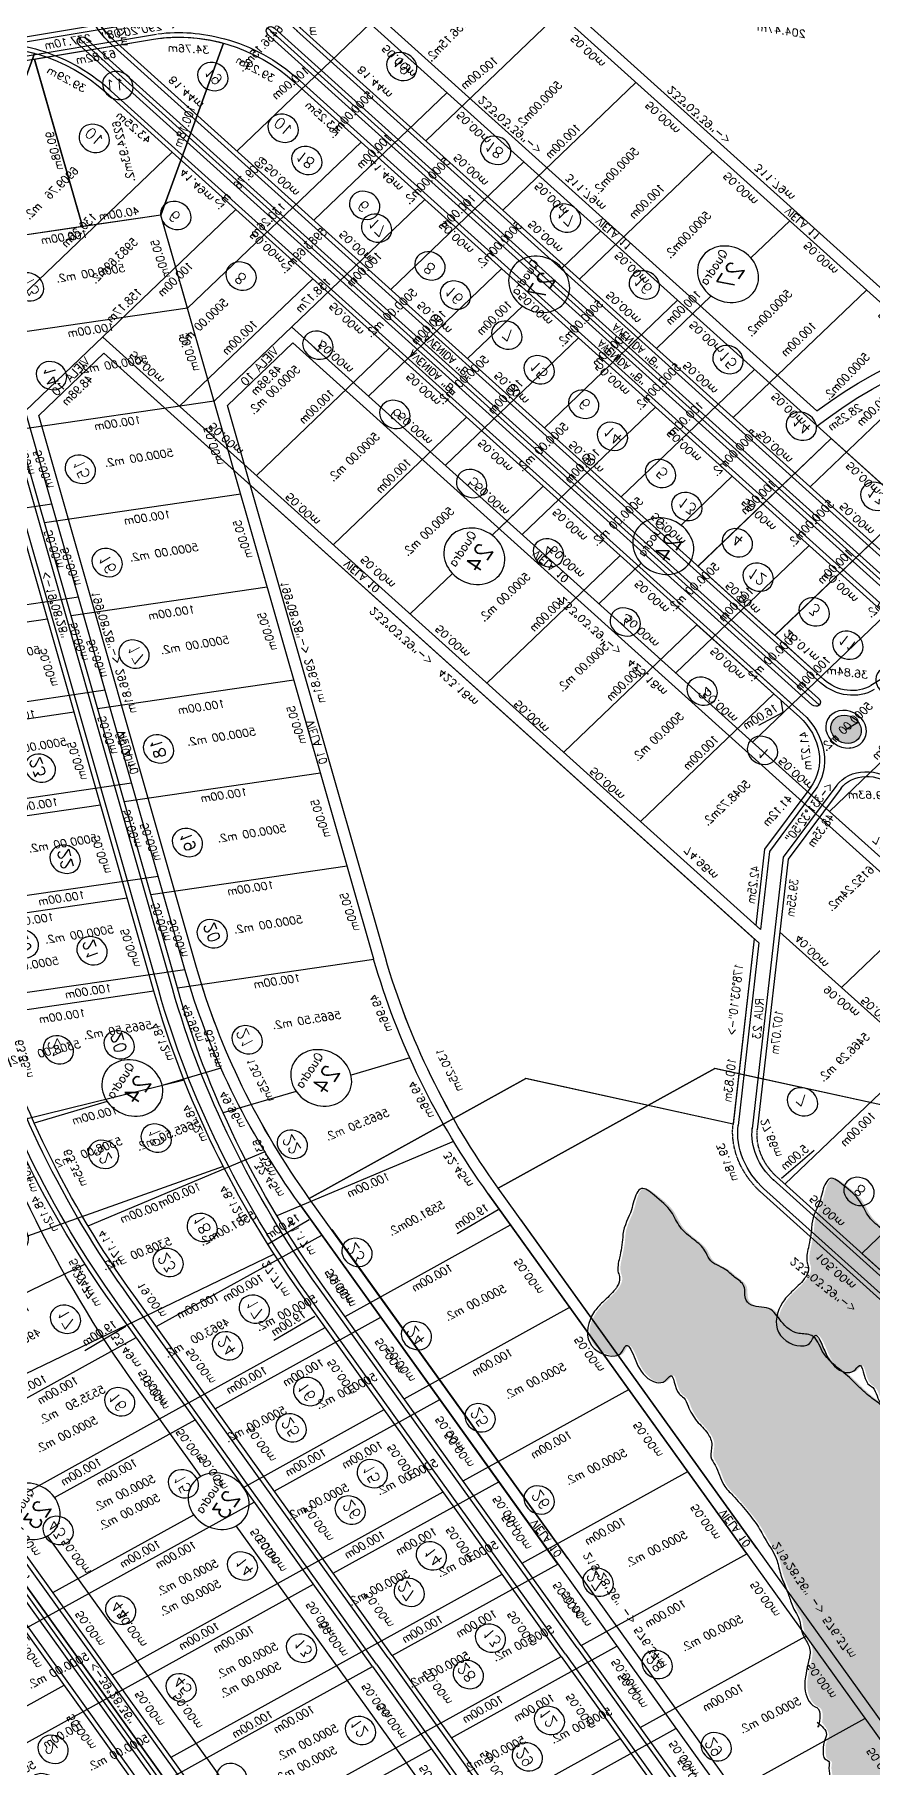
# Model space of a CAD drawing. Extents: x -23785941 to 8798891, y -8418521 to 21897894.
# Drawn here: x 3218542 to 3329127, y 4575804 to 4804514 of the extents above; entities that cross this region are included whole.
import ezdxf
from ezdxf.enums import TextEntityAlignment as Align

# ---------------------------------------------------------------- set-up
doc = ezdxf.new("R2010")
doc.units = 0
doc.header["$MEASUREMENT"] = 0
doc.header["$PDMODE"] = 34
doc.header["$PDSIZE"] = 1
doc.linetypes.add('DASHED', pattern=[0.75, 0.5, -0.25])
doc.layers.get('0').update_dxf_attribs({"linetype": 'CONTINUOUS'})
for name, color, linetype in [('CALCADA', 3, 'CONTINUOUS'), ('REG60_100', 2, 'CONTINUOUS'), ('RUA', 1, 'CONTINUOUS'), ('VIEWPORT', 7, 'CONTINUOUS')]:
    doc.layers.add(name, color=color, linetype=linetype)
doc.styles.add('1_5MM', font='romans.shx', dxfattribs={"height": 6})
doc.styles.add('1MM', font='romans.shx', dxfattribs={"height": 4})
doc.styles.add('2MM', font='romans.shx', dxfattribs={"height": 8})

# ---------------------------------------------------------------- blocks, each defined once
blk = doc.blocks.new('A$C3D774E76')
blk.add_hatch(color=85).paths.add_polyline_path([(-23866.5, -2946.41, 1), (-23871.75, -2960.46, 1)])
h = blk.add_hatch(color=140)
edge = h.paths.add_edge_path()
edge.add_spline(control_points=[(-23379.76, -3163.38), (-23379.13, -3165.01), (-23375.78, -3170.35), (-23370.86, -3168.96), (-23366.89, -3171.25), (-23362.95, -3173.17), (-23363.7, -3176.5), (-23359.79, -3177.06), (-23357.28, -3179.55), (-23352.83, -3180.96), (-23348.27, -3182.25), (-23344.46, -3186.03), (-23339.51, -3188.61), (-23334.05, -3191.31), (-23328.89, -3195.52), (-23329.58, -3201.26), (-23329.99, -3206.04), (-23330, -3212.72), (-23327.43, -3218.42), (-23324.77, -3224.02), (-23327.46, -3231.36), (-23340.28, -3236.9), (-23331.74, -3240.48), (-23330.07, -3248.6), (-23336.08, -3257.01), (-23338.14, -3267.91), (-23348.61, -3270.96), (-23345.5, -3278.33), (-23347.45, -3283.39), (-23350.28, -3289.03), (-23356.52, -3290.55), (-23357.7, -3297.54), (-23365.22, -3296.6), (-23369.94, -3293.51), (-23377.46, -3296.96), (-23379.96, -3306.52), (-23390.43, -3302.85), (-23399.06, -3300.64), (-23412.41, -3301.87), (-23425.28, -3300.3), (-23438.02, -3296.5), (-23450.37, -3297.79), (-23458.27, -3290.95), (-23467, -3284.59), (-23464.91, -3276.08), (-23463.04, -3270.12), (-23459.79, -3266.65), (-23457.38, -3258.68), (-23465.8, -3257.46), (-23463.39, -3249.06), (-23459.39, -3242.7), (-23466.47, -3237.71), (-23465.93, -3229.96), (-23468.51, -3223.68), (-23471.66, -3217.26), (-23478.88, -3214.45), (-23480.76, -3206.61), (-23487.88, -3199.12), (-23494.78, -3191.07), (-23499.51, -3181.82), (-23507.63, -3179.23), (-23508.36, -3169.18), (-23517.01, -3163.88), (-23516.35, -3155.35), (-23520.31, -3149.35), (-23526.54, -3143.4), (-23534.86, -3142.58), (-23544.06, -3139.27), (-23544.87, -3130.73), (-23548.82, -3124.4), (-23550.38, -3117.3), (-23551.37, -3110.77), (-23553.87, -3103.83), (-23556.95, -3094.5), (-23558.51, -3083.54), (-23568.24, -3075.36), (-23562.17, -3067.2), (-23564.42, -3058.53), (-23570.68, -3049.91), (-23564.38, -3043.19), (-23567.22, -3036.86), (-23573.93, -3035.97), (-23574.7, -3028.57), (-23577.11, -3022.14), (-23575.48, -3014.68), (-23581.31, -3009.79), (-23582.92, -3002.6), (-23584.6, -2994.16), (-23592.02, -2986.77), (-23593.88, -2978.65), (-23596.22, -2967.41), (-23586.99, -2968.71), (-23578.84, -2970.71), (-23571.39, -2970.11), (-23562.97, -2973.46), (-23556.29, -2975.3), (-23548.74, -2976.82), (-23545.05, -2980.69), (-23541.67, -2981.01), (-23536.2, -2980.38), (-23529.97, -2978.24), (-23519.32, -2975.67), (-23503.83, -2977.91), (-23503.38, -2993.15), (-23509.08, -2998.03), (-23517.46, -2996.19), (-23510.44, -3003.9), (-23505.48, -3008.78), (-23501.69, -3016.82), (-23506.15, -3022.58), (-23514.82, -3023.07), (-23503.51, -3028.45), (-23503.7, -3034.49), (-23499.17, -3038.36), (-23494.98, -3044.11), (-23492.8, -3051.57), (-23487.85, -3056.96), (-23481.31, -3057.27), (-23477.67, -3064.24), (-23471.04, -3068.4), (-23467.97, -3077.53), (-23464.24, -3085.19), (-23460.14, -3093.55), (-23454.23, -3100.74), (-23449.6, -3108.7), (-23442.11, -3113.5), (-23437.23, -3118.94), (-23432.02, -3123.79), (-23428.03, -3127.55), (-23425.25, -3132.23), (-23421.16, -3134.27), (-23416.99, -3138), (-23413.92, -3143.67), (-23406.82, -3145.2), (-23399.78, -3146.83), (-23391.86, -3149.14), (-23385.91, -3155.03), (-23386.63, -3161.01), (-23382.15, -3162.73), (-23379.76, -3163.38)], knot_values=[2.827558, 2.827558, 2.827558, 2.827558, 7.472447, 11.603699, 18.085095, 20.647327, 23.570406, 25.190742, 30.919643, 34.160341, 39.021401, 44.919988, 49.848226, 55.577127, 63.920291, 66.484452, 72.387845, 78.562948, 86.036527, 91.227192, 96.092865, 109.192449, 112.533069, 118.864332, 131.02854, 142.496908, 150.145328, 155.584279, 162.12227, 166.257204, 173.905639, 178.838302, 183.201793, 193.058242, 194.204546, 207.625867, 212.554105, 224.011914, 235.297733, 252.000847, 262.657276, 275.235361, 286.835798, 293.006819, 305.827801, 308.260662, 311.604107, 320.849756, 323.280299, 333.537111, 337.591847, 344.563473, 353.332681, 359.663905, 364.853496, 374.3374, 380.068936, 387.714183, 404.809251, 412.454497, 417.382735, 428.287169, 437.737739, 444.274297, 451.746777, 458.669715, 469.233164, 476.569697, 485.186635, 492.064492, 499.038307, 506.686741, 511.877407, 521.120312, 536.067453, 545.308179, 551.795776, 561.954738, 570.571675, 580.336739, 582.629328, 590.099117, 596.430341, 602.276484, 611.341413, 616.066711, 623.54029, 632.783195, 641.549173, 653.070476, 659.998424, 667.978984, 672.90723, 687.057012, 688.677374, 700.048758, 708.150516, 710.712748, 715.640986, 717.452921, 727.345493, 734.990712, 751.214483, 765.070361, 767.993383, 773.429257, 781.53381, 785.157703, 797.317768, 801.684273, 805.736549, 815.890242, 818.813264, 823.538562, 832.30454, 840.328665, 846.499686, 852.981083, 857.706381, 868.578083, 875.455958, 885.772708, 894.388564, 903.154514, 913.720814, 921.40755, 929.38811, 935.559111, 942.80692, 945.728915, 951.627513, 955.991004, 962.524396, 969.815947, 976.347878, 984.449637, 995.015909, 996.828927, 1001.915284, 1001.915284, 1001.915284, 1001.915284], degree=3, periodic=0)
h = blk.add_hatch(color=140)
edge = h.paths.add_edge_path()
edge.add_spline(control_points=[(-23341.99, -3225.8), (-23343.74, -3224.77), (-23349.14, -3213.39), (-23349.19, -3206.21), (-23345.91, -3201.49), (-23349.62, -3197.77), (-23353.42, -3197.66), (-23356.94, -3194.29), (-23360.96, -3191.62), (-23362.34, -3186.04), (-23366.83, -3186.22), (-23372, -3186.21), (-23377.32, -3186.41), (-23381.1, -3181.15), (-23382.59, -3175.53), (-23386.57, -3175.47), (-23388.41, -3175.63)], knot_values=[3.596335, 3.596335, 3.596335, 3.596335, 16.828506, 18.93312, 26.776737, 29.75438, 32.64939, 37.711686, 43.667351, 46.805419, 53.279059, 53.981374, 62.524089, 67.017731, 72.674988, 77.720721, 77.720721, 77.720721, 77.720721], degree=3, periodic=0)
edge.add_line((-23388.41, -3175.63), (-23404.45, -3299.03))
edge.add_spline(control_points=[(-23404.45, -3299.03), (-23402.34, -3299.04), (-23398.2, -3298.97), (-23393.36, -3299.08), (-23387.61, -3293.34), (-23387.55, -3292.17)], knot_values=[1.681375, 1.681375, 1.681375, 1.681375, 7.866024, 13.656045, 19.353015, 19.353015, 19.353015, 19.353015], degree=3, periodic=0)
edge.add_spline(control_points=[(-23387.55, -3292.17), (-23387.81, -3292), (-23388.07, -3291.82), (-23388.32, -3291.65)], knot_values=[94.683713, 94.683713, 94.683713, 94.683713, 95.569299, 95.569299, 95.569299, 95.569299], degree=3, periodic=0)
edge.add_spline(control_points=[(-23388.32, -3291.65), (-23387.76, -3291.62), (-23387.54, -3291.82), (-23387.55, -3292.17)], knot_values=[0, 0, 0, 0, 1.681375, 1.681375, 1.681375, 1.681375], degree=3, periodic=0)
edge.add_spline(control_points=[(-23387.55, -3292.17), (-23386.03, -3293.18), (-23383.85, -3294.46), (-23379.47, -3294.11), (-23376.15, -3294.71), (-23372.76, -3293.62), (-23370.42, -3291.7), (-23365.73, -3289.45), (-23368.07, -3283.49), (-23366.37, -3279.27), (-23364.12, -3276.36), (-23362.56, -3272.47), (-23358.36, -3270.43), (-23355.11, -3265.4), (-23351.93, -3260.26), (-23350.1, -3253.41), (-23350.57, -3247.69), (-23350.41, -3243.54), (-23350.56, -3239.55), (-23348.52, -3236.27), (-23343.64, -3228.5), (-23341.99, -3225.8)], knot_values=[5.769904, 5.769904, 5.769904, 5.769904, 11.020708, 13.127117, 18.745099, 20.96526, 23.49663, 27.99128, 34.305123, 38.742361, 41.272655, 45.364213, 50.84657, 54.355659, 63.148126, 68.933404, 75.247247, 80.158014, 81.56109, 86.904763, 94.683713, 94.683713, 94.683713, 94.683713], degree=3, periodic=0)
for p, q in [((-23512.83, -2639.67), (-23877.16, -2337.78)), ((-23520.49, -2648.91), (-23885.61, -2346.36)), ((-23666.83, -2512.06), (-23539.22, -2358.06)), ((-23866.77, -2439.89), (-23935.98, -2382.54)), ((-23892.29, -2470.69), (-23828.49, -2393.69)), ((-23628.33, -2543.96), (-23500.72, -2389.96)), ((-23589.83, -2575.86), (-23462.22, -2421.86)), ((-23853.79, -2502.59), (-23789.99, -2425.59)), ((-23551.33, -2607.77), (-23423.72, -2453.76)), ((-23815.29, -2534.5), (-23751.49, -2457.5)), ((-23584.29, -2725.91), (-23892.29, -2470.69)), ((-24019, -2487.95), (-24018.81, -2488.59)), ((-23887.66, -2933), (-24018.92, -2488.03)), ((-24018.81, -2488.59), (-24018.81, -2488.59)), ((-24018.81, -2488.59), (-24018.8, -2488.59)), ((-23512.82, -2639.66), (-23385.21, -2485.66)), ((-23776.79, -2566.4), (-23712.99, -2489.4)), ((-23978.73, -2539.45), (-23853.79, -2502.59)), ((-23738.29, -2598.3), (-23674.49, -2521.3)), ((-23966.99, -2579.24), (-23815.28, -2534.49)), ((-23477.33, -2672.16), (-23335.08, -2531.55)), ((-23867.97, -2914.94), (-23978.73, -2539.45)), ((-23863.62, -2555.01), (-23816.66, -2541.15)), ((-23816.66, -2541.15), (-23863.62, -2555.01)), ((-23588.11, -2730.52), (-23816.66, -2541.15)), ((-23588.11, -2730.52), (-23816.66, -2541.15)), ((-23772.05, -2886.65), (-23871.07, -2550.95)), ((-23743.03, -2963.82), (-23863.62, -2555.01)), ((-23863.62, -2555.01), (-23743.9, -2960.9)), ((-23699.79, -2630.2), (-23635.99, -2553.2)), ((-23973.73, -2994.88), (-24099.35, -2569)), ((-23995.77, -2566.7), (-24091.69, -2595)), ((-24016.67, -2870.5), (-24103.83, -2575.03)), ((-23661.29, -2662.1), (-23597.49, -2585.1)), ((-23445.25, -2708.02), (-23289.77, -2582.21)), ((-23952.84, -2627.2), (-23856.93, -2598.91)), ((-23981.62, -2614.66), (-24077.54, -2642.95)), ((-23622.79, -2694.01), (-23558.99, -2617.01)), ((-23938.7, -2675.16), (-23842.78, -2646.86)), ((-23415.52, -2748.96), (-23247.79, -2640.02)), ((-23520.49, -2648.91), (-23584.29, -2725.91)), ((-23967.48, -2662.62), (-24063.4, -2690.91)), ((-22979.16, -2655.32), (-23152.33, -2755.38)), ((-23119.58, -2860.03), (-23229.16, -2670.41)), ((-23220.92, -2665.64), (-23066.08, -2933.64)), ((-23202.36, -2668.79), (-23102.3, -2841.96)), ((-23219.64, -2686.86), (-23306.22, -2736.89)), ((-23924.55, -2723.11), (-23828.64, -2694.82)), ((-23500.28, -2722.32), (-23471.24, -2696.08)), ((-23953.33, -2710.57), (-23992.8, -2722.22)), ((-23288.72, -2767.2), (-23315.74, -2720.45)), ((-24021.33, -2730.63), (-24049.25, -2738.87)), ((-23306.22, -2736.89), (-23392.82, -2786.92)), ((-23194.62, -2730.15), (-23268.22, -2772.68)), ((-23844.91, -2751.75), (-23814.49, -2742.78)), ((-23545.45, -2763.11), (-23522.09, -2742.02)), ((-23515.86, -2800.3), (-23434.82, -2741.71)), ((-23939.19, -2758.53), (-24035.1, -2786.82)), ((-23910.41, -2771.07), (-23873.57, -2760.2)), ((-23910.41, -2771.07), (-23878.96, -2761.8)), ((-23292.75, -2960.1), (-23402.32, -2770.48)), ((-23373.52, -2767.99), (-23395.67, -2780.07)), ((-23303.14, -2966.1), (-23412.71, -2776.48)), ((-23169.61, -2773.45), (-23256.2, -2823.47)), ((-23294.2, -2787.69), (-23367.8, -2830.21)), ((-23896.26, -2819.03), (-23800.35, -2790.74)), ((-23403.21, -2792.93), (-23489.8, -2842.95)), ((-23206.16, -2910.07), (-23273.71, -2793.17)), ((-23925.04, -2806.49), (-24020.96, -2834.78)), ((-23144.6, -2816.74), (-23231.18, -2866.77)), ((-23389.72, -3016.14), (-23499.3, -2826.52)), ((-23499.3, -2826.52), (-23314.7, -3146.01)), ((-23471.97, -2822.12), (-23494.12, -2834.2)), ((-23256.2, -2823.47), (-23342.78, -2873.5)), ((-23504.49, -2829.52), (-23617.79, -2894.98)), ((-23617.79, -2894.98), (-23504.49, -2829.52)), ((-23394.91, -3019.14), (-23504.49, -2829.52)), ((-23378.2, -2836.22), (-23464.78, -2886.25)), ((-23882.11, -2866.98), (-23786.2, -2838.69)), ((-23494.99, -2845.96), (-23246.17, -3276.61)), ((-23910.89, -2854.44), (-24006.81, -2882.74)), ((-23119.58, -2860.03), (-23206.17, -2910.06)), ((-23882.11, -2866.98), (-23863.2, -2931.1)), ((-23231.18, -2866.77), (-23317.77, -2916.8)), ((-23867.97, -2914.94), (-23772.05, -2886.65)), ((-23772.05, -2886.65), (-23749.98, -2961.5)), ((-23353.18, -2879.51), (-23439.77, -2929.54)), ((-23648.31, -2992.98), (-23617.69, -2894.66)), ((-23648.31, -2992.98), (-23617.79, -2894.98)), ((-23896.75, -2902.4), (-23992.66, -2930.7)), ((-23889.67, -2926.39), (-23896.75, -2902.4)), ((-23206.17, -2910.06), (-23292.75, -2960.09)), ((-22895.99, -3446.9), (-23206.17, -2910.06)), ((-23861.54, -2922.98), (-23866.67, -2919.44)), ((-23849.07, -2915.53), (-23861.54, -2922.98)), ((-23328.17, -2922.81), (-23414.76, -2972.83)), ((-23863.2, -2931.1), (-23863.32, -2930.7)), ((-23831.9, -2951.28), (-23789.99, -2945.43)), ((-23789.99, -2945.43), (-23750.84, -2958.57)), ((-23831.9, -2951.28), (-23831.49, -2951.22)), ((-23181.15, -2953.35), (-23267.74, -3003.38)), ((-23978.08, -2997.07), (-23896.7, -2954.35)), ((-23861.15, -2959.26), (-23861, -2959.26)), ((-23861.15, -2959.26), (-23861, -2959.26)), ((-23861.15, -2959.26), (-23861.11, -2959.41)), ((-23861.15, -2959.26), (-23861, -2959.26)), ((-23839.32, -2964.43), (-23791.13, -2957.7)), ((-23791.13, -2957.7), (-23651.6, -3004.55)), ((-23743.9, -2960.9), (-23648.02, -2993.08)), ((-23743.9, -2960.9), (-23648.6, -2992.89)), ((-23292.75, -2960.09), (-23009.28, -3450.72)), ((-23718.27, -3090.19), (-23753.64, -2970.29)), ((-23303.15, -2966.1), (-23389.74, -3016.13)), ((-23303.14, -2966.09), (-23017.32, -3460.78)), ((-23838.23, -3036.95), (-23742.32, -3008.66)), ((-23742.32, -3008.66), (-23838.23, -3036.95)), ((-23651.6, -3004.55), (-23652.13, -3004.37)), ((-23278.14, -3009.39), (-23364.73, -3059.42)), ((-23824.09, -3084.91), (-23632.26, -3028.32)), ((-23634.31, -3025.53), (-23656.3, -3033.17)), ((-23633.83, -3022.98), (-23633.67, -3023.53)), ((-23633.83, -3022.98), (-23633.67, -3023.53)), ((-23631.44, -3022.25), (-23631.28, -3022.82)), ((-23253.13, -3052.68), (-23339.71, -3102.71)), ((-23699.64, -3100.33), (-23618.12, -3076.28)), ((-23618.12, -3076.28), (-23603.98, -3124.23))]:
    blk.add_line(p, q)
at = {"color": 100}
for p, q in [((-23877.18, -2934.96), (-24012.07, -2477.65)), ((-24010.49, -2474.38), (-23874.13, -2936.66)), ((-23872.39, -2933.54), (-24007.28, -2476.23)), ((-23216.59, -2663.14), (-23061.75, -2931.14)), ((-23066.01, -2933.75), (-23220.92, -2665.64)), ((-23218.75, -2664.39), (-23063.91, -2932.39)), ((-23869.15, -2953.54), (-23875.73, -2956.99))]:
    blk.add_line(p, q, dxfattribs=at)
at = {"color": 0}
for p, q in [((-23861.11, -2959.41), (-23861.15, -2959.26)), ((-23861.11, -2959.41), (-23861.15, -2959.26)), ((-23592.4, -3121.08), (-23622.35, -3019.48)), ((-23603.98, -3124.24), (-23633.83, -3022.98))]:
    blk.add_line(p, q, dxfattribs=at)
blk.add_lwpolyline([(-23588.11, -2730.52), (-23816.66, -2541.15), (-23863.62, -2555.01), (-23743.9, -2960.9), (-23648.6, -2992.89, -0.001873), (-23648.31, -2992.98), (-23617.79, -2894.98), (-23504.49, -2829.52, 0.088982)], format="xyb", close=True)
blk.add_lwpolyline([(-24006.81, -2882.74), (-23992.66, -2930.7), (-23896.69, -2902.39), (-23910.84, -2854.43)], close=True)
blk.add_lwpolyline([(-23871.75, -2960.46, 1), (-23866.5, -2946.41, 1), (-23871.75, -2960.46, 1)], format="xyb")
for centre in [(-23944.37, -2423.64), (-23823.77, -2430.37), (-23786.37, -2459.77), (-23748.13, -2492.78), (-23965.62, -2503.31), (-23709.52, -2524.83), (-24025.79, -2539.96), (-23592.53, -2542.04), (-23948.83, -2555.01), (-23671.88, -2556.52), (-23554.53, -2572.76), (-23631.95, -2587.97), (-23935.94, -2596.15), (-24008.87, -2598.43), (-23516.88, -2604.45), (-23593.71, -2620.98), (-23478.01, -2636.83), (-23993.65, -2643.07), (-23921.79, -2644.1), (-23555.7, -2651.71), (-23442.02, -2673.25), (-23981.13, -2691.38), (-23907.65, -2692.06), (-23512.97, -2690.06), (-23410.21, -2712.6), (-23226.22, -2718.58), (-23473.61, -2732.39), (-23966.09, -2743.45), (-23893.5, -2740.02), (-23893.5, -2740.02), (-23383.72, -2752.79), (-23203.25, -2762.8), (-23118.4, -2764.91), (-23437.4, -2783.81), (-23952.28, -2789.33), (-23879.35, -2787.98), (-23357.39, -2794.13), (-23180.9, -2805.67), (-23411.99, -2827.49), (-23937.08, -2836.47), (-23865.21, -2835.93), (-23333.64, -2839.35), (-23150.12, -2847.15), (-23388.24, -2872.71), (-23920.75, -2882.4), (-23851.06, -2883.89), (-23308.63, -2882.64), (-23363.22, -2916.01), (-23837.64, -2922.66), (-23283.61, -2925.94), (-23910.45, -2935.56), (-23338.21, -2959.3), (-23258.6, -2969.23), (-23313.19, -3002.59), (-23676.81, -3017.53), (-23288.18, -3045.88), (-23647.55, -3061.37)]:
    blk.add_circle(centre, 7.5)
at = {"color": 5}
for centre in [(-24007.62, -2724.54), (-23513.21, -2729.93), (-23858.85, -2757.29), (-23281.21, -2780.18)]:
    blk.add_circle(centre, 15, dxfattribs=at)
for centre, radius, start, end in [((-23919.95, -2476.97), 74.08, 139.1598, 196.43452), ((-24045.57, -2496.48), 27.9, 16.42982, 90.43452), ((-24045.54, -2496.38), 27.9, 16.44542, 90.43452), ((-23822.25, -3013.09), 584.97, 30.01869, 50.35425), ((-23822.25, -3013.09), 484.97, 30.01869, 50.35425), ((-23822.25, -3013.09), 472.97, 30.01869, 50.35425), ((-24462.67, -2675.37), 277, 317.20508, 0.43452), ((-23822.25, -3013.09), 372.97, 30.01471, 50.35425), ((-23822.25, -3013.09), 366.97, 30.01465, 50.35425), ((-23822.25, -3013.09), 366.97, 30.01465, 50.35425), ((-23901.65, -3141.79), 294.66, 112.97736, 167.25075), ((-23901.65, -3141.79), 288.66, 111.91628, 167.25075), ((-23905.2, -2938.17), 18.28, 297.69619, 16.43867), ((-23874.78, -2934.25), 2.5, 196.43452, 16.43452), ((-23835.5, -2922.49), 29.01, 196.43452, 277.94813), ((-23836.63, -2981.46), 17.24, 97.94813, 196.43452), ((-23661.3, -3031.67), 40.81, 71.44258, 71.8718)]:
    blk.add_arc(centre, radius, start, end)
at = {"color": 100}
blk.add_arc((-24009.73, -2476.77), 2.5, 16.43452, 196.43452, dxfattribs=at)
at = {"linetype": 'DASHED'}
for radius in [40.81, 28.81]:
    blk.add_arc((-23661.3, -3031.67), radius, 16.42571, 71.44258, dxfattribs=at)
at = {"start_tangent": (-0.807599, 0.589732)}
blk.add_spline([(-23378.63, -3161.33), (-23375.02, -3167.87), (-23370.95, -3168.53), (-23364.87, -3170.8), (-23362.88, -3172.41), (-23362.22, -3175.26), (-23360.7, -3175.83), (-23355.67, -3178.57), (-23352.64, -3179.71), (-23348.08, -3181.41), (-23343.34, -3184.92), (-23339.07, -3187.38), (-23334.04, -3190.13), (-23328.63, -3196.48), (-23328.73, -3199.04), (-23329.2, -3204.93), (-23328.91, -3211.09), (-23326.34, -3218.11), (-23324.73, -3223.05), (-23326.43, -3227.6), (-23335.25, -3237.3), (-23332.5, -3239.19), (-23330.41, -3245.17), (-23334.67, -3256.56), (-23340.16, -3266.63), (-23346.23, -3271.28), (-23345.66, -3276.69), (-23347.17, -3283.05), (-23349.35, -3286.57), (-23355.42, -3291.22), (-23357.88, -3295.5), (-23362.24, -3295.6), (-23371.92, -3293.71), (-23372.96, -3294.19), (-23382.53, -3303.6), (-23387.37, -3302.65), (-23398.56, -3300.2), (-23409.85, -3300.31), (-23426.44, -3298.43), (-23436.88, -3296.26), (-23449.4, -3295.04), (-23459.17, -3288.79), (-23463.63, -3284.52), (-23463.16, -3271.71), (-23462.31, -3269.43), (-23460.41, -3266.68), (-23459.56, -3257.47), (-23461.84, -3256.62), (-23461.47, -3246.37), (-23460.05, -3242.57), (-23463.94, -3236.79), (-23465.94, -3228.25), (-23468.03, -3222.27), (-23470.68, -3217.81), (-23477.89, -3211.65), (-23480.27, -3206.44), (-23484.92, -3200.37), (-23495.45, -3186.91), (-23500.1, -3180.84), (-23504.37, -3178.38), (-23509.4, -3168.7), (-23515.29, -3161.31), (-23516.34, -3154.85), (-23519.94, -3148.31), (-23525.16, -3143.76), (-23535.31, -3140.83), (-23541.86, -3137.52), (-23544.9, -3129.45), (-23547.74, -3123.19), (-23549.55, -3116.46), (-23551.07, -3108.96), (-23552.69, -3104.03), (-23555.44, -3095.21), (-23560.57, -3081.17), (-23565.41, -3073.3), (-23563.14, -3067.22), (-23564.57, -3057.16), (-23567.61, -3049.1), (-23564.96, -3039.7), (-23565.91, -3037.61), (-23572.17, -3033.54), (-23574.26, -3027.56), (-23575.59, -3021.87), (-23576.54, -3012.86), (-23579.49, -3009.16), (-23582.05, -3002.14), (-23584.81, -2993.32), (-23589.93, -2986.2), (-23593.64, -2975.3), (-23593.64, -2968.37), (-23585.67, -2967.88), (-23580.84, -2968.83), (-23566.8, -2970.61), (-23565.28, -2971.18), (-23554.37, -2974.39), (-23546.79, -2977.23), (-23544.79, -2978.84), (-23539.96, -2979.79), (-23538.16, -2979.59), (-23528.58, -2977.11), (-23521.09, -2975.59), (-23505.63, -2980.5), (-23505.62, -2994.36), (-23507.99, -2996.07), (-23513.39, -2996.65), (-23509.03, -3003.47), (-23506.56, -3006.13), (-23503.14, -3017.8), (-23506.08, -3021.03), (-23509.96, -3022.17), (-23503.32, -3029.85), (-23502.66, -3032.7), (-23499.71, -3036.39), (-23494.59, -3043.51), (-23491.27, -3050.81), (-23486.81, -3055.07), (-23480.73, -3057.35), (-23477.79, -3061.04), (-23470.39, -3069.01), (-23467.54, -3075.27), (-23463.27, -3084.66), (-23459.19, -3092.24), (-23454.06, -3099.35), (-23447.7, -3107.79), (-23441.73, -3112.63), (-23436.03, -3118.22), (-23431.57, -3122.48), (-23426.64, -3127.79), (-23424.93, -3130.16), (-23420.19, -3133.67), (-23416.96, -3136.61), (-23412.78, -3141.63), (-23405.95, -3144.19), (-23399.6, -3145.7), (-23392.01, -3148.53), (-23385.65, -3156.97), (-23385.46, -3158.78), (-23376.96, -3162.48), (-23377.15, -3162.41)], degree=3, dxfattribs=at)
for p in [(-24009.68, -2476.94), (-24018.81, -2488.59), (-24018.78, -2488.48), (-23315.74, -2720.45), (-23588.11, -2730.52), (-23402.32, -2770.48), (-23412.71, -2776.48), (-23499.3, -2826.52), (-23504.48, -2829.54), (-24035.78, -2886.18), (-23889.67, -2926.39), (-23874.78, -2934.25), (-23863.2, -2931.1), (-23869.15, -2953.54), (-23831.49, -2951.22), (-23839.32, -2964.43), (-23648.31, -2992.98), (-23651.6, -3004.55), (-23622.16, -3020.13), (-23633.67, -3023.53)]:
    blk.add_point(p)
at = {"layer": 'CALCADA'}
for p, q in [((-24002.73, -2441.22), (-23872.36, -2290.33)), ((-24000.87, -2442.83), (-23872.1, -2293.86)), ((-23514.43, -2641.59), (-23878.75, -2339.7)), ((-23908.39, -2346.89), (-23979.23, -2428.61)), ((-23518.89, -2646.98), (-23883.79, -2344.62)), ((-23885.27, -2932.29), (-24016.52, -2487.32)), ((-23870.37, -2915.65), (-23994.19, -2495.87)), ((-23117.42, -2858.78), (-23226.99, -2669.16)), ((-23204.52, -2670.04), (-23104.47, -2843.21)), ((-23300.97, -2964.85), (-23410.55, -2775.23)), ((-23294.91, -2961.35), (-23404.49, -2771.73)), ((-23884.51, -2867.69), (-23865.6, -2931.81)), ((-23870.37, -2915.65), (-23867.92, -2923.93)), ((-23831.56, -2953.76), (-23790.23, -2947.99)), ((-23790.23, -2947.99), (-23749.98, -2961.5)), ((-23839.67, -2961.96), (-23790.89, -2955.15)), ((-23790.89, -2955.15), (-23650.8, -3002.18)), ((-23294.92, -2961.34), (-23010.95, -3452.81)), ((-23743.03, -2963.82), (-23648.82, -2995.45)), ((-23300.98, -2964.84), (-23013.8, -3461.88)), ((-23594.91, -3121.42), (-23624.75, -3020.21)), ((-23601.58, -3123.54), (-23631.44, -3022.25))]:
    blk.add_line(p, q, dxfattribs=at)
blk.add_circle((-23869.13, -2953.43), 10, dxfattribs=at)
for centre, radius, start, end in [((-23919.91, -2477), 76.58, 141.37489, 166.04907), ((-23919.91, -2477), 76.58, 166.04907, 196.43452), ((-24045.57, -2496.48), 30.4, 16.42982, 90.43452), ((-23822.25, -3013.09), 482.47, 30.01869, 50.35425), ((-23822.25, -3013.09), 475.47, 30.01869, 50.35425), ((-23905.2, -2938.17), 20.78, 297.69619, 16.43867), ((-23835.5, -2922.49), 31.51, 196.43452, 277.94813), ((-23836.63, -2981.46), 19.74, 97.94813, 196.43452), ((-23661.3, -3031.67), 38.31, 16.42571, 71.44258), ((-23661.3, -3031.67), 31.31, 16.42571, 71.44258)]:
    blk.add_arc(centre, radius, start, end, dxfattribs=at)
at = {"layer": 'VIEWPORT'}
for p, q in [((-23906.47, -2348.1), (-23975.99, -2428.53)), ((-23936.13, -2382.42), (-23975.99, -2428.53)), ((-23866.77, -2439.89), (-23936.13, -2382.42)), ((-23936.13, -2382.42), (-23866.77, -2439.89)), ((-23866.77, -2439.89), (-23936.13, -2382.42)), ((-23866.77, -2439.89), (-23935.98, -2382.54)), ((-23866.77, -2439.89), (-23828.49, -2393.69)), ((-23892.29, -2470.69), (-23866.77, -2439.89)), ((-23892.29, -2470.69), (-23866.77, -2439.89)), ((-23991.85, -2459.14), (-23892.29, -2470.69)), ((-23991.81, -2459.14), (-23892.29, -2470.69)), ((-23892.29, -2470.69), (-23991.81, -2459.14)), ((-23991.81, -2459.14), (-23892.29, -2470.69)), ((-23853.79, -2502.59), (-23892.29, -2470.69)), ((-23978.73, -2539.45), (-23990.96, -2497.96)), ((-23990.96, -2497.96), (-23978.73, -2539.45)), ((-23978.73, -2539.45), (-23853.79, -2502.59)), ((-23853.79, -2502.59), (-23853.79, -2502.59))]:
    blk.add_line(p, q, dxfattribs=at)
blk.add_arc((-23919.95, -2476.97), 74.08, 139.1598, 166.0687, dxfattribs=at)
for p in [(-23975.99, -2428.53), (-23990.96, -2497.96)]:
    blk.add_point(p, dxfattribs=at)
at = {"color": 1, "style": '1MM'}
for s, rotation, p in [('<-290%%d20\'08"  237.10m', 49.1598, (-23967.78, -2409.7)), ('<-19%%d08\'28"', 318.50115, (-23675.55, -2512.21)), ('<-39%%d28\'36" ', 300.39386, (-23160.04, -2778.95))]:
    blk.add_text(s, height=4, rotation=rotation, dxfattribs=at).set_placement(p, align=Align.MIDDLE)
at = {"char_height": 6, "style": '1_5MM'}
for s, insert, attachment_point, rotation in [('11', (-23949.49, -2424.83), 1, 53.66973), ('13', (-23825.31, -2425.7), 1, 310.04301), ('14', (-23787.96, -2454.24), 1, 320.07244), ('15', (-23749.3, -2487.69), 1, 311.44561), ('16', (-23709.12, -2519.84), 1, 305.01237), ('17', (-23673, -2552.03), 1, 309.26238), ('18', (-23632.08, -2587.6), 5, 317.71276), ('21', (-23518.55, -2598.21), 1, 317.71281), ('19', (-23595.61, -2615.52), 1, 314.92268), ('20', (-23557.35, -2645.8), 1, 314.49942), ('18', (-23411.89, -2706.31), 1, 305.83063), ('22', (-23473.07, -2726.68), 1, 301.95285), ('17', (-23384.35, -2747.62), 1, 306.78498), ('16', (-23356.23, -2787.88), 1, 298.09882), ('15', (-23333.64, -2833.53), 1, 306.40907), ('25', (-23387.85, -2867), 1, 299.71715), ('14', (-23308.12, -2878.19), 1, 296.49766), ('26', (-23363.22, -2911.27), 1, 298.0988), ('13', (-23283.31, -2921.22), 1, 293.05387)]:
    blk.add_mtext(s, dxfattribs=dict(at, insert=insert, attachment_point=attachment_point, rotation=rotation))
at = {"attachment_point": 1}
for s, insert, char_height, width, rotation, style in [('10', (-23968.19, -2508.03), 6, 12.009, 105.94033, '1_5MM'), ('19', (-24024.87, -2534.89), 6, 3.942, 290.0437, '1_5MM'), ('23', (-23593.49, -2535.21), 6, 23, 314.74097, '1_5MM'), ('VIELA 10', (-23857.05, -2547.37), 4, 603.212, 14.41543, '1MM'), ('9', (-23950.34, -2557.44), 6, 8.006, 106.39164, '1_5MM'), ('22', (-23556.56, -2567.38), 6, 25, 321.07689, '1_5MM'), ('18', (-24006.68, -2592.68), 6, 3.942, 280.27029, '1_5MM'), ('8', (-23932.15, -2593.74), 6, 9.341, 282.86126, '1_5MM'), ('20', (-23480.46, -2630.69), 6, 25, 319.19, '1_5MM'), ('17', (-23992.91, -2638.05), 6, 8.212, 288.71137, '1_5MM'), ('7', (-23920, -2641.9), 6, 10.008, 286.39145, '1_5MM'), ('VIELA 10', (-23682.5, -2644.48), 4, 603.212, 317.94437, '1MM'), ('19', (-23443.49, -2667.73), 6, 23, 312.95228, '1_5MM'), ('16', (-23979.29, -2685.62), 6, 5.226, 288.41324, '1_5MM'), ('21', (-23513.7, -2683.28), 6, 12.803, 309.77409, '1_5MM'), ('6', (-23906.05, -2689.28), 6, 6.672, 292.03327, '1_5MM'), ('VIELA 10', (-23821.18, -2703.62), 4, 603.212, 285.44693, '1MM'), ('43', (-23226.22, -2712.38), 6, 33, 301.1545, '1_5MM'), ('VIELA 11', (-24052.03, -2734.63), 4, 603.212, 286.19469, '1MM'), ('15', (-23964.47, -2738.24), 6, 7.465, 289.45257, '1_5MM'), ('5', (-23891.85, -2737.72), 6, 10.008, 287.09057, '1_5MM'), ('44', (-23202.54, -2757.26), 6, 30, 297.86089, '1_5MM'), ('2', (-23116.33, -2760.8), 6, 6.739, 296.07082, '1_5MM'), ('23', (-23436.51, -2777.97), 6, 23, 298.92107, '1_5MM'), ('14', (-23951.39, -2784), 6, 1.625, 287.36545, '1_5MM'), ('4', (-23878.45, -2784.55), 6, 10.675, 287.21606, '1_5MM'), ('45', (-23181.59, -2800.52), 6, 30, 294.52277, '1_5MM'), ('24', (-23411.38, -2821.76), 6, 23, 300.23264, '1_5MM'), ('13', (-23935.24, -2831.58), 6, 1.625, 278.41572, '1_5MM'), ('3', (-23864.01, -2832.8), 6, 10.008, 285.05904, '1_5MM'), ('12', (-23918.36, -2877), 6, 3.251, 277.28629, '1_5MM'), ('2', (-23848.53, -2882.2), 6, 10.008, 291.34293, '1_5MM'), ('1', (-23834.16, -2920.9), 6, 6.005, 285.67954, '1_5MM'), ('11', (-23909.38, -2930.02), 6, 2.438, 281.89034, '1_5MM'), ('27', (-23338.2, -2952.42), 6, 25, 303.26762, '1_5MM'), ('12', (-23259.08, -2962.61), 6, 25, 299.71667, '1_5MM'), ('VIELA 10', (-23402.66, -2995.25), 4, 603.212, 299.19546, '1MM'), ('28', (-23312.84, -2996.1), 6, 25, 295.35308, '1_5MM'), ('7', (-23675.4, -3014.14), 6, 6.792, 285.67961, '1_5MM'), ('29', (-23286.9, -3039.56), 6, 25, 300.8622, '1_5MM'), ('8', (-23645.83, -3058.67), 6, 8.789, 284.61689, '1_5MM')]:
    blk.add_mtext(s, dxfattribs=dict(at, insert=insert, char_height=char_height, width=width, rotation=rotation, style=style))
at = {"color": 1, "char_height": 4, "attachment_point": 1, "rotation": 5.03393, "style": '1MM'}
for insert in [(-24018.52, -2715.83), (-23524.95, -2722.15), (-23870.59, -2749.51), (-23292.63, -2774.04)]:
    blk.add_mtext('Quadra', dxfattribs=dict(at, insert=insert))
at = {"color": 1, "char_height": 8, "width": 20.682, "attachment_point": 1, "rotation": 5.03393, "style": '2MM'}
for s, insert in [('27', (-24015.65, -2722.61)), ('24', (-23522.08, -2728.93)), ('24', (-23867.72, -2756.29)), ('23', (-23289.76, -2780.82))]:
    blk.add_mtext(s, dxfattribs=dict(at, insert=insert))
at = {"layer": 'REG60_100', "style": '1MM'}
for s, rotation, p in [('63.82m', 49.02258, (-23952.95, -2408.17)), ('90.08m', 321.43616, (-23896.23, -2411.26)), ('100.00m', 50.35425, (-23857.31, -2434.75)), ('34.76m', 62.60452, (-23980.33, -2445.69)), ('40.00m', 50.35425, (-23882.61, -2452.74)), ('100.18m', 353.3798, (-23941.58, -2460.94)), ('100.00m', 50.35425, (-23818.81, -2466.65)), ('39.29m', 91.24175, (-23987.39, -2478.47)), ('50.00m', 318.37675, (-23870.66, -2480.23)), ('50.00m', 316.44974, (-23738.52, -2477.18)), ('18.02m', 325.98515, (-24026.22, -2489.8)), ('100.00m', 50.35425, (-23780.31, -2498.55)), ('50.00m', 318.37675, (-23832.64, -2513.29)), ('50.00m', 316.44974, (-23698.06, -2510.32)), ('43.25m', 106.43452, (-23981.01, -2517.58)), ('130.26m', 16.43452, (-23917.39, -2517.18)), ('50.00m', 318.37675, (-23643.2, -2523.14)), ('81.44m', 287.36992, (-24011.23, -2532.11)), ('100.00m', 50.35425, (-23741.95, -2532.12)), ('50.00m', 318.37675, (-23793.2, -2544.25)), ('50.00m', 316.44974, (-23660.03, -2541.85)), ('41.49m', 288.63909, (-23968.82, -2557.21)), ('158.17m', 16.43452, (-23892.26, -2553.03)), ('48.98m', 16.43452, (-23839.01, -2551.92)), ('100.00m', 50.35425, (-23701.81, -2563.48)), ('50.00m', 318.37675, (-23605.18, -2556.21)), ('100.00m', 50.35425, (-23516.35, -2571.82)), ('100.00m', 20.51269, (-24042.68, -2574.32)), ('100.00m', 16.43452, (-23917.9, -2568.93)), ('50.00m', 287.86942, (-23867.48, -2576.41)), ('50.00m', 318.37675, (-23755.17, -2577.32)), ('50.00m', 316.44974, (-23622.09, -2574.71)), ('50.00m', 318.37675, (-23565.74, -2587.17)), ('50.00m', 287.86942, (-23992.81, -2592.29)), ('100.00m', 50.35425, (-23663.45, -2597.06)), ('50.00m', 288.67954, (-23956.36, -2601.01)), ('50.00m', 318.37675, (-23716.44, -2608.27)), ('50.00m', 316.44974, (-23584.3, -2605.23)), ('100.00m', 50.35758, (-23477.71, -2606.52)), ('50.00m', 288.67954, (-24080.47, -2615.67)), ('100.00m', 16.43452, (-23906.01, -2609.22)), ('50.00m', 318.37675, (-23527.71, -2620.23)), ('100.00m', 16.43591, (-24030.71, -2624.97)), ('50.00m', 287.86942, (-23852.8, -2625.88)), ('100.00m', 50.35425, (-23626.31, -2626.16)), ('58.04m', 316.34014, (-23391.65, -2626.19)), ('50.00m', 287.86942, (-23979.36, -2638.71)), ('50.00m', 316.44974, (-23544.41, -2638.15)), ('50.00m', 318.37675, (-23678.41, -2641.34)), ('100.00m', 44.66675, (-23437.75, -2642.28)), ('50.00m', 288.67954, (-23941.69, -2650.49)), ('50.00m', 288.67954, (-24067.02, -2662.09)), ('100.00m', 16.43452, (-23891.87, -2657.17)), ('100.00m', 50.35425, (-23587.81, -2658.06)), ('48.12m', 314.33289, (-23490.12, -2654.65)), ('100.00m', 16.43591, (-24022.68, -2673.91)), ('50.00m', 287.86942, (-23838.13, -2674.13)), ('50.00m', 318.37675, (-23638.98, -2672.29)), ('63.35m', 320.24739, (-23499.71, -2677.58)), ('58.04m', 308.14672, (-23355.18, -2672.57)), ('100.00m', 33.29175, (-23287.71, -2673.3)), ('50.00m', 287.86942, (-23964.68, -2687.57)), ('48.12m', 309.89095, (-23458.8, -2686.59)), ('100.00m', 38.97925, (-23402.87, -2683.74)), ('100.00m', 50.35425, (-23549.3, -2689.96)), ('50.00m', 288.67954, (-23927.01, -2698.74)), ('50.00m', 288.67954, (-24052.35, -2710.96)), ('100.00m', 16.43452, (-23877.72, -2705.13)), ('50.00m', 318.37675, (-23600.95, -2705.36)), ('33.49m', 298.79038, (-23330.98, -2707.49)), ('50.00m', 300.01869, (-23213.65, -2706.77)), ('311.79m', 286.43444, (-24064.09, -2723.9)), ('100.00m', 16.43591, (-23980.26, -2712.94)), ('50.00m', 287.86942, (-23826.51, -2719.94)), ('48.12m', 304.74043, (-23429.42, -2720.7)), ('100.00m', 30.01869, (-23260.93, -2715.34)), ('63.35m', 311.52406, (-23459.63, -2723.51)), ('19.00m', 300.0223, (-23317.74, -2728.78)), ('50.00m', 287.86942, (-23950.01, -2735.82)), ('100.00m', 33.29175, (-23371.31, -2728.2)), ('50.00m', 300.01869, (-23159.54, -2732.19)), ('50.00m', 288.67954, (-23912.95, -2743.94)), ('49.96m', 313.57363, (-23559.71, -2741.09)), ('50.00m', 300.01869, (-23186.4, -2754.02)), ('50.00m', 288.67954, (-24038.9, -2760.43)), ('41.17m', 301.52775, (-23430.12, -2757)), ('27.77m', 303.50388, (-23403.67, -2755.37)), ('50.00m', 300.01869, (-23300.56, -2756.39)), ('100.00m', 30.01869, (-23235.92, -2758.63)), ('204.47m', 68.57528, (-24192.75, -2771.18)), ('50.00m', 287.86942, (-23811.84, -2766.98)), ('100.00m', 30.01869, (-23347.52, -2765.37)), ('100.00m', 16.43591, (-23994.24, -2768.9)), ('49.96m', 307.42486, (-23527.85, -2777.35)), ('100.00m', 34.99202, (-23473.44, -2773.8)), ('19.00m', 27.90342, (-23385.93, -2770.41)), ('50.00m', 300.01869, (-23133.92, -2773.17)), ('50.00m', 287.86942, (-23935.34, -2782.86)), ('130.25m', 310.18333, (-23549.35, -2782.61)), ('19.00m', 300.0223, (-23414.93, -2785.27)), ('50.00m', 288.67954, (-23898.28, -2790.97)), ('50.00m', 300.01869, (-23162.63, -2797.07)), ('50.00m', 300.01869, (-23372.73, -2805.2)), ('100.00m', 30.01869, (-23210.91, -2801.93)), ('50.00m', 288.67954, (-24024.22, -2807.46)), ('100.00m', 16.43452, (-23849.43, -2801.04)), ('32.45m', 299.48871, (-23503.32, -2808.51)), ('100.00m', 30.01869, (-23322.5, -2808.66)), ('50.00m', 300.01869, (-23270.89, -2810.08)), ('100.00m', 16.43591, (-23979.69, -2816.52)), ('50.00m', 287.86942, (-23795.33, -2817.06)), ('50.00m', 300.01869, (-23395.08, -2820.79)), ('19.00m', 27.90342, (-23484.38, -2824.54)), ('100.00m', 30.01869, (-23444.51, -2821.41)), ('50.00m', 287.86942, (-23921.28, -2833.55)), ('50.00m', 288.67954, (-23884.22, -2841.67)), ('100.00m', 16.43452, (-23835.28, -2849)), ('50.00m', 300.01869, (-23346.67, -2849.53)), ('100.00m', 30.01869, (-23297.49, -2851.95)), ('50.00m', 300.01869, (-23249.57, -2849.88)), ('100.00m', 30.01869, (-23181.64, -2844.03)), ('50.00m', 288.67954, (-24010.16, -2858.16)), ('50.00m', 300.01869, (-23469.2, -2862.19)), ('100.00m', 16.43591, (-23959.98, -2864.75)), ('50.00m', 287.86942, (-23781.88, -2864.09)), ('100.00m', 30.01869, (-23418.58, -2865.66)), ('50.00m', 300.01869, (-23372.54, -2863.71)), ('50.00m', 287.86942, (-23906.6, -2880.58)), ('50.00m', 288.67954, (-23870.77, -2888.7)), ('28.25m', 24.8023, (-24020.91, -2883.72)), ('50.00m', 300.01869, (-23321.51, -2892.68)), ('50.00m', 300.01869, (-23223.98, -2891.67)), ('50.00m', 288.67954, (-23995.49, -2905.19)), ('100.00m', 16.43452, (-23821.14, -2896.96)), ('100.00m', 30.01869, (-23271.09, -2895.17)), ('50.00m', 300.01869, (-23446.67, -2905.11)), ('100.00m', 30.01869, (-23393.56, -2908.95)), ('50.00m', 300.01869, (-23348.39, -2905.69)), ('100.00m', 16.43591, (-23945.83, -2912.71)), ('25.01m', 286.43452, (-23898.33, -2916.06)), ('16.00m', 28.54563, (-23853.75, -2914.34)), ('74.98m', 289.73621, (-23767.07, -2921.57)), ('50.00m', 300.01869, (-23295.97, -2937.47)), ('50.00m', 300.01869, (-23198.74, -2934.17)), ('36.84m', 67.06202, (-23897.19, -2941.54)), ('41.27m', 330.10517, (-23848.13, -2941.11)), ('100.00m', 30.01869, (-23247.46, -2938.54)), ('41.12m', 13.49662, (-23812.38, -2942.32)), ('42.25m', 342.3998, (-23769.73, -2948.38)), ('50.00m', 300.01869, (-23420.1, -2948.96)), ('100.00m', 30.01869, (-23365.15, -2951.07)), ('50.00m', 300.01869, (-23321.8, -2950.39)), ('29.63m', 60.28795, (-23843.05, -2977.8)), ('48.35m', 6.89658, (-23813.61, -2965.07)), ('39.55m', 341.44258, (-23773.33, -2967.9)), ('100.83m', 341.44258, (-23668.77, -2981.72)), ('50.00m', 300.01869, (-23270.81, -2980.62)), ('40.00m', 290.25224, (-23752.24, -2988.09)), ('107.07m', 341.44258, (-23704, -2991.17)), ('50.00m', 300.01869, (-23394.56, -2991.64)), ('50.00m', 300.01869, (-23299.24, -2992.26)), ('39.18m', 315.36768, (-23628.01, -2999.08)), ('100.00m', 30.01869, (-23340.38, -2994.84)), ('90.00m', 284.58496, (-23735.38, -3011.92)), ('27.66m', 315.36768, (-23650.98, -3012.33)), ('50.00m', 286.95866, (-23739.28, -3030.12)), ('5.00m', 20.43594, (-23647.92, -3026.47)), ('50.00m', 300.01869, (-23372.21, -3034.09)), ('50.00m', 300.01869, (-23274.07, -3034.78)), ('100.00m', 30.01869, (-23314.15, -3037.95)), ('100.00m', 16.43452, (-23677.83, -3047.12)), ('50.00m', 286.95866, (-23629.71, -3052.17)), ('105.00m', 286.4248, (-23602.75, -3069.12)), ('50.00m', 300.01869, (-23346.83, -3076.04)), ('50.00m', 300.01869, (-23320.77, -3120.36))]:
    blk.add_text(s, height=4, rotation=rotation, dxfattribs=at).set_placement(p, align=Align.MIDDLE)
for s, rotation, p in [(' 6224.93m2.', 322.11599, (-23917.02, -2442.2)), ('5000.00 m2.', 49.6515, (-23843.52, -2455.49)), ('5000.00 m2.', 49.6515, (-23804.99, -2485.53)), ('6909.76  m2.', 16.21245, (-23927.1, -2500.14)), ('5000.00 m2.', 49.6515, (-23766.07, -2516.91)), ('5983.69m2.', 16.61796, (-23910.06, -2541.75)), ('5000.00 m2.', 49.6515, (-23726.4, -2548.54)), ('6436.15m2.', 14.72935, (-24050.71, -2556.73)), ('5000.00 m2.', 49.6515, (-23689.2, -2582.14)), ('5000.00 m2.', 49.6515, (-23489.69, -2580.89)), ('5000.00 m2.', 16.93375, (-23902.23, -2593.12)), ('5308.00  m2.', 45.0245, (-23452.75, -2608.73)), ('5000.00m2.', 14.72935, (-24041.3, -2609.67)), ('5000.00 m2.', 49.6515, (-23651.25, -2613.71)), ('5000.00 m2.', 16.93375, (-23887.93, -2638.43)), ('5000.00 m2.', 49.6515, (-23612.02, -2648.07)), ('5308.00  m2.', 39.03051, (-23415.14, -2649.5)), ('5000.00m2.', 14.72935, (-24028.56, -2656.94)), ('5000.00 m2.', 49.6515, (-23571.85, -2675.25)), ('5000.00 m2.', 16.93375, (-23875.47, -2687.1)), ('5308.00  m2.', 37.39028, (-23378.75, -2693.08)), ('5535.50  m2.', 32.17436, (-23289.05, -2699.11)), ('5000.00m2.', 14.72935, (-24015.72, -2701.75)), ('5665.50 m2.', 49.6515, (-23535.1, -2712.81)), ('5000.00 m2.', 16.93375, (-23858.18, -2735.26)), ('4963.00  m2.', 30.9854, (-23353.37, -2737.41)), ('5000.00 m2.', 32.20035, (-23259.45, -2740.94)), ('5000.00m2.', 14.72935, (-23998.2, -2753.49)), ('5665.50 m2.', 36.64493, (-23497.55, -2757.95)), ('5000.00 m2.', 32.20035, (-23089.92, -2753.55)), ('5000.00 m2.', 32.20035, (-23326.19, -2781.4)), ('5000.00 m2.', 16.93375, (-23845.66, -2782.22)), ('5000.00 m2.', 32.20035, (-23234.3, -2786.43)), ('5000.00m2.', 14.72935, (-23987.2, -2800.53)), ('5581.00m2.', 31.20019, (-23467.29, -2804.05)), ('5000.00 m2.', 32.20035, (-23304.34, -2825.05)), ('5000.00 m2.', 32.20035, (-23209.08, -2830.12)), ('5000.00 m2.', 16.93375, (-23831.48, -2830.95)), ('5000.00 m2.', 32.20035, (-23441.11, -2847.79)), ('5000.00m2.', 14.72935, (-23974.46, -2847.8)), ('5000.00 m2.', 32.20035, (-23277.95, -2869.95)), ('5000.00 m2.', 32.20035, (-23184.53, -2873.87)), ('5000.00 m2.', 16.93375, (-23816.73, -2878.16)), ('5000.00 m2.', 32.20035, (-23418.32, -2890.48)), ('5000.00m2.', 14.72935, (-23959.49, -2895.89)), ('5000.00 m2.', 32.20035, (-23253.4, -2913.71)), ('5048.72m2.', 16.93375, (-23801.9, -2921.98)), ('5000.00 m2.', 32.20035, (-23391.93, -2935.38)), ('5600.52m2.', 19.87874, (-23944.27, -2945.85)), ('5000.00 m2.', 32.20035, (-23226.51, -2956.06)), ('5000.00 m2.', 32.20035, (-23367.38, -2979.14)), ('6152.24m2.', 16.93375, (-23791.75, -2993.51)), ('5000.00 m2.', 32.20035, (-23340.49, -3021.49)), ('5466.29 m2.', 16.93375, (-23708.01, -3028.2)), ('5000.00 m2.', 32.20035, (-23315.25, -3064.29))]:
    blk.add_text(s, height=4, rotation=rotation, dxfattribs=at).set_placement(p, align=Align.BOTTOM_CENTER)
at = {"layer": 'RUA', "style": '1MM'}
for s, rotation, p in [('199%%d08\'28"-> 296.81m', 319.06797, (-23720.24, -2625.67)), ('233%%d03\'39"->', 286.40503, (-24077.58, -2676.91)), ('233%%d03\'39"->  423.18m', 286.53791, (-23797.16, -2758.15)), ('<-331%%d32\'50"', 7.94813, (-23819.51, -2956.07)), ('178%%d03\'10"->', 341.44313, (-23709.24, -2966.2)), ('219%%d28\'36" -> 576.37m', 301.38378, (-23384.04, -3054.97)), ('233%%d03\'39"-> ', 282.85475, (-23592.5, -3068.3))]:
    blk.add_text(s, height=4, rotation=rotation, dxfattribs=at).set_placement(p, align=Align.MIDDLE)
at = {"layer": 'RUA', "char_height": 4, "attachment_point": 1, "style": '1_5MM'}
for s, insert, width, rotation in [('\\Fromant.shx;AVENIDA "B"', (-23951.67, -2687.03), 1478.691, 286.53109), ('\\Fromant.shx;AVENIDA "B"', (-23940.01, -2684.42), 1478.691, 286.53109), ('RUA 23', (-23715.57, -2974.62), 808.839, 339.94403)]:
    blk.add_mtext(s, dxfattribs=dict(at, insert=insert, width=width, rotation=rotation))
at = {"layer": 'VIEWPORT', "style": '1MM'}
for s, rotation, p in [('40.00m', 50.35425, (-23882.61, -2452.74)), ('39.29m', 91.24175, (-23987.39, -2478.47)), ('39.29m', 91.24175, (-23987.39, -2478.47)), ('39.29m', 91.24175, (-23987.39, -2478.47)), ('43.25m', 106.43452, (-23981.01, -2517.58)), ('43.25m', 106.43452, (-23981.01, -2517.58)), ('43.25m', 106.43452, (-23981.01, -2517.58)), ('130.26m', 16.43452, (-23917.39, -2517.18)), ('130.26m', 16.43452, (-23917.39, -2517.18)), ('130.26m', 16.43452, (-23917.39, -2517.18)), ('130.26m', 16.43452, (-23917.39, -2517.18))]:
    blk.add_text(s, height=4, rotation=rotation, dxfattribs=at).set_placement(p, align=Align.MIDDLE)

msp = doc.modelspace()

# ---------------------------------------------------------------- block references
at = {"linetype": 'Continuous', "xscale": 240.4782668173248, "yscale": -275.6364145158877, "zscale": 240.4782668173248, "rotation": 242.429606072689}
for p in [(-27732, 2762), (-52668, 1427)]:
    msp.add_blockref('A$C3D774E76', p, dxfattribs=at)

doc.saveas('drawing.dxf')
